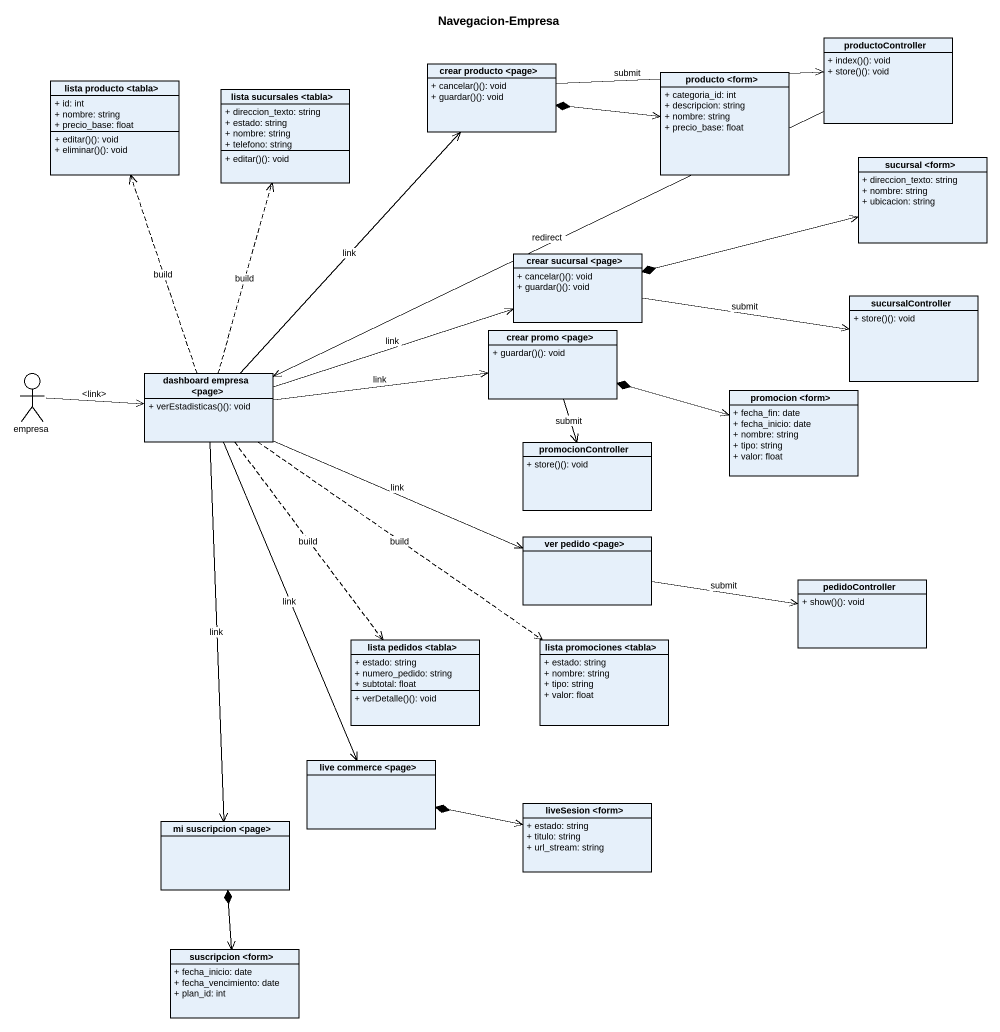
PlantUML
@startuml
title Navegacion-Empresa
allowmixing
hide circle
hide empty members
skinparam classAttributeIconSize 0
class productoController {
  + index()(): void
  + store()(): void
}
class "lista producto <tabla>" as lista_producto_tabla {
  + id: int
  + nombre: string
  + precio_base: float
  + editar()(): void
  + eliminar()(): void
}
class "crear producto <page>" as crear_producto_page {
  + cancelar()(): void
  + guardar()(): void
}
class "producto <form>" as producto_form {
  + categoria_id: int
  + descripcion: string
  + nombre: string
  + precio_base: float
}
class "lista sucursales <tabla>" as lista_sucursales_tabla {
  + direccion_texto: string
  + estado: string
  + nombre: string
  + telefono: string
  + editar()(): void
}
class "sucursal <form>" as sucursal_form {
  + direccion_texto: string
  + nombre: string
  + ubicacion: string
}
class "crear sucursal <page>" as crear_sucursal_page {
  + cancelar()(): void
  + guardar()(): void
}
class sucursalController {
  + store()(): void
}
class "crear promo <page>" as crear_promo_page {
  + guardar()(): void
}
actor empresa
class "dashboard empresa <page>" as dashboard_empresa_page {
  + verEstadisticas()(): void
}
class "promocion <form>" as promocion_form {
  + fecha_fin: date
  + fecha_inicio: date
  + nombre: string
  + tipo: string
  + valor: float
}
class promocionController {
  + store()(): void
}
class "ver pedido <page>" as ver_pedido_page
class pedidoController {
  + show()(): void
}
class "lista pedidos <tabla>" as lista_pedidos_tabla {
  + estado: string
  + numero_pedido: string
  + subtotal: float
  + verDetalle()(): void
}
class "lista promociones <tabla>" as lista_promociones_tabla {
  + estado: string
  + nombre: string
  + tipo: string
  + valor: float
}
class "live commerce <page>" as live_commerce_page
class "mi suscripcion <page>" as mi_suscripcion_page
class "liveSesion <form>" as liveSesion_form {
  + estado: string
  + titulo: string
  + url_stream: string
}
class "suscripcion <form>" as suscripcion_form {
  + fecha_inicio: date
  + fecha_vencimiento: date
  + plan_id: int
}
productoController -left-> dashboard_empresa_page : redirect
crear_producto_page -right-> productoController : submit
producto_form <-left-* crear_producto_page
sucursal_form <-left-* crear_sucursal_page
crear_sucursal_page -right-> sucursalController : submit
crear_promo_page --> promocionController : submit
empresa -right-> dashboard_empresa_page : <link>
dashboard_empresa_page .up.> lista_producto_tabla : build
dashboard_empresa_page -up-> crear_producto_page : link
dashboard_empresa_page .up.> lista_sucursales_tabla : build
dashboard_empresa_page -right-> crear_sucursal_page : link
dashboard_empresa_page -right-> crear_promo_page : link
dashboard_empresa_page -right-> ver_pedido_page : link
dashboard_empresa_page ..> lista_pedidos_tabla : build
dashboard_empresa_page ..> lista_promociones_tabla : build
dashboard_empresa_page --> live_commerce_page : link
dashboard_empresa_page --> mi_suscripcion_page : link
promocion_form <-left-* crear_promo_page
ver_pedido_page -right-> pedidoController : submit
liveSesion_form <-left-* live_commerce_page
suscripcion_form <-up-* mi_suscripcion_page
@enduml
